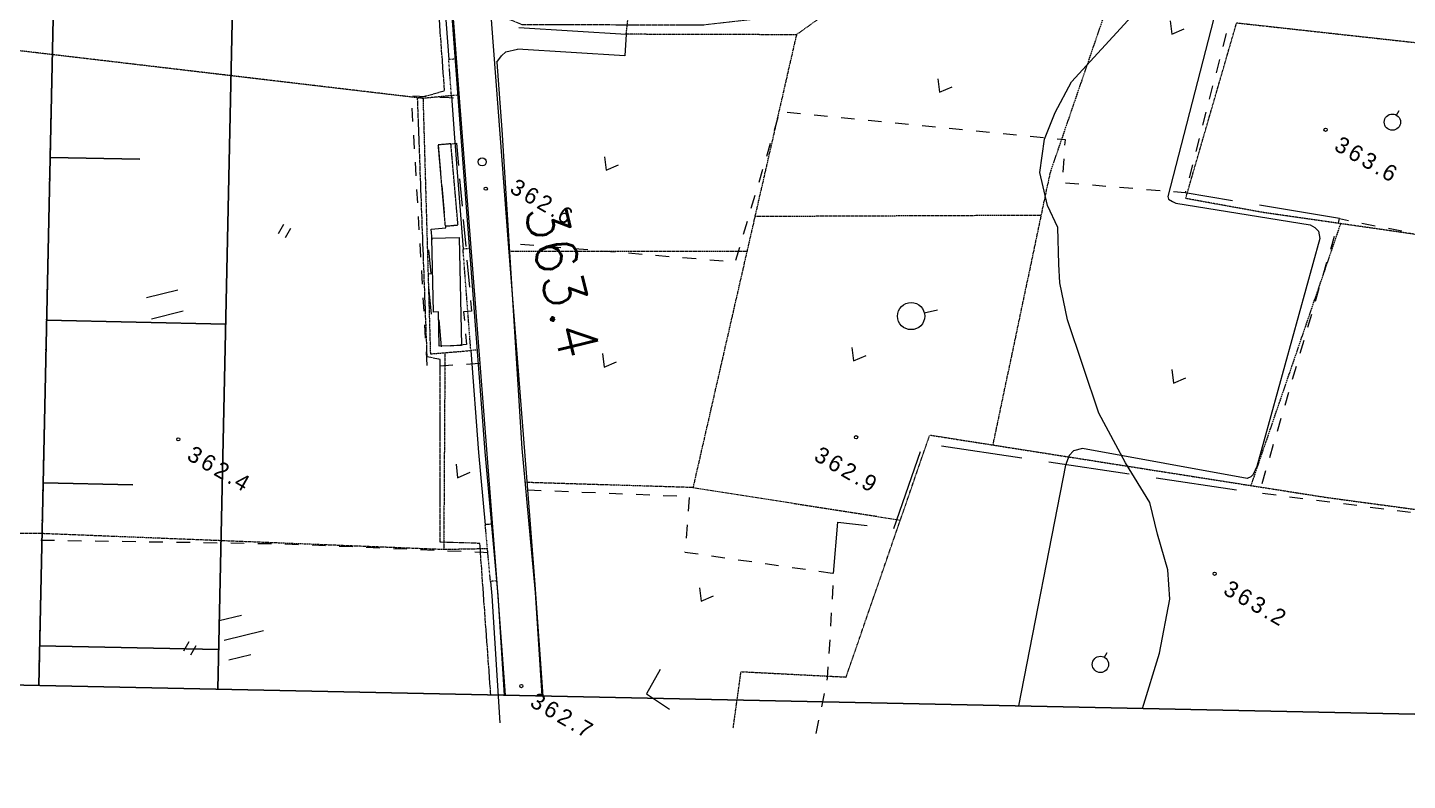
# Model space of a CAD drawing. Header units: millimetres. Extents: x 432273 to 1023813, y 170116 to 705940.
# Drawn here: x 578382 to 705516, y 196973 to 266337 of the extents above; entities that cross this region are included whole.
import ezdxf

# ---------------------------------------------------------------- set-up
doc = ezdxf.new("R2010")
doc.units = ezdxf.units.MM
doc.header["$LTSCALE"] = 100
for name, pattern in [('53003', [0.75, 0.5, -0.25]), ('55107', [1.25, 0.75, -0.5]), ('56301', [0.5, 0.25, -0.25]), ('56302', [2, 1.5, -0.5]), ('57103', [5.5, 5, -0.5]), ('SXF_一点短鎖線', [9.25, 6, -1.5, 0.25, -1.5])]:
    doc.linetypes.add(name, pattern=pattern)
doc.layers.get('Defpoints').update_dxf_attribs({"color": 153})
for name, color, linetype, lineweight in [('D-BGD', 7, 'Continuous', 13), ('D-BMK', 2, 'SXF_一点短鎖線', 13), ('D-BYP-STR2', 6, 'Continuous', 25), ('●予備設計_LP横断', 7, 'Continuous', 13)]:
    doc.layers.add(name, color=color, linetype=linetype, lineweight=lineweight)
doc.styles.add('BIGFONT', font='txt', dxfattribs={"height": 0.2, "bigfont": 'BIGFONT'})
doc.styles.add('Style-WORKING', font='WORKING.shx')

# ---------------------------------------------------------------- blocks, each defined once
blk = doc.blocks.new('M6313')
at = {"layer": '●予備設計_LP横断', "linetype": 'Continuous', "lineweight": 9, "flags": 128}
blk.add_lwpolyline([(-0.75, 0), (0, -1), (0.75, 0)], dxfattribs=at)
blk = doc.blocks.new('M6311')
at = {"layer": '●予備設計_LP横断', "linetype": 'Continuous', "lineweight": 9}
for p, q in [((-0.75, -1), (-0.75, 0)), ((0, -1), (0, 0))]:
    blk.add_line(p, q, dxfattribs=at)
blk = doc.blocks.new('M6319')
at = {"layer": '●予備設計_LP横断', "linetype": 'Continuous', "lineweight": 9}
blk.add_line((0, 0.5), (0, 1), dxfattribs=at)
blk.add_circle((0, -0.25), 0.75, dxfattribs=at)
blk = doc.blocks.new('M7312')
at = {"layer": '●予備設計_LP横断', "linetype": 'Continuous', "lineweight": 20}
blk.add_circle((0, 0), 0.15, dxfattribs=at)
blk = doc.blocks.new('21311212131313131')
at = {"layer": 'D-BGD', "linetype": 'Continuous'}
for p, q in [((2812442.1923, -1281742.1771, 364004.9803), (2812309.9664, -1282985.396, 364008.9803)), ((2786306.3615, -1284337.7975, 364320.9803), (2786524.0434, -1283107.1592, 364326.9803)), ((2812177.7404, -1284228.6148, 364012.9803), (2812045.5145, -1285471.8337, 364016.9803)), ((2785870.9977, -1286799.0739, 364308.9803), (2786088.6796, -1285568.4357, 364314.9803)), ((2811912.4114, -1286714.5724, 364020.9803), (2811780.6657, -1287956.9141, 364024.9803)), ((2785508.6469, -1288850.0053, 364299.9803), (2784428.2036, -1296267.2997, 364050.9803)), ((2788325.2138, -1289610.9727, 364271.9803), (2787118.764, -1289284.5483, 364283.9803)), ((2790738.5934, -1290262.9442, 364248.9803), (2789532.1437, -1289936.5199, 364259.9803)), ((2811648.4398, -1289200.1329, 364028.9803), (2811516.2139, -1290443.3518, 364032.9803)), ((2793151.9731, -1290914.9157, 364224.9803), (2791945.5234, -1290588.4914, 364236.9803)), ((2795565.833, -1291566.0101, 364200.9803), (2794358.9031, -1291240.4629, 364212.9803)), ((2797979.2127, -1292217.9816, 364176.9803), (2796772.2827, -1291892.4344, 364188.9803)), ((2800392.5924, -1292869.9531, 364153.9803), (2799185.6624, -1292544.4059, 364165.9803)), ((2811383.988, -1291686.5707, 364036.9803), (2811250.8849, -1292929.3093, 364040.9803)), ((2802805.972, -1293521.9246, 364129.9803), (2801599.0421, -1293196.3774, 364141.9803)), ((2805219.3517, -1294173.8961, 364105.9803), (2804012.4218, -1293848.3489, 364117.9803)), ((2811118.659, -1294172.5282, 364044.9803), (2810986.9133, -1295414.8699, 364048.9803)), ((2807632.7314, -1294825.8676, 364082.9803), (2806425.8015, -1294500.3204, 364093.9803)), ((2810046.1111, -1295477.8391, 364058.9803), (2808839.6613, -1295151.4148, 364070.9803)), ((2809740.0356, -1305258.2567, 364083.9803), (2810687.0736, -1297818.0928, 364056.9803)), ((2784067.6034, -1298739.8635, 363966.9803), (2783428.5837, -1303124.6196, 363819.9803)), ((2768657.757, -1299660.2338, 363911.9803), (2769874.2458, -1299945.4123, 363904.9803)), ((2771091.6118, -1300231.071, 363896.9803), (2772308.1006, -1300516.2495, 363889.9803)), ((2773525.4666, -1300801.9082, 363881.9803), (2774741.9554, -1301087.0868, 363873.9803)), ((2775959.3214, -1301372.7455, 363866.9803), (2777175.8102, -1301657.924, 363858.9803)), ((2778393.1762, -1301943.5827, 363851.9803), (2779610.5421, -1302229.2415, 363843.9803)), ((2780827.031, -1302514.42, 363835.9803), (2782044.3969, -1302800.0787, 363828.9803)), ((2783287.4455, -1305448.2761, 363825.9803), (2783212.3567, -1306695.413, 363828.9803)), ((2783136.7877, -1307943.4271, 363832.9803), (2783061.2187, -1309191.4412, 363835.9803)), ((2808476.4412, -1315177.9949, 364118.9803), (2809424.3563, -1307738.3113, 364092.9803)), ((2782985.6497, -1310439.4552, 363838.9803), (2782910.5609, -1311686.5922, 363842.9803)), ((2782834.9919, -1312934.6063, 363845.9803), (2782759.4229, -1314182.6203, 363848.9803)), ((2781769.5263, -1314410.2399, 363859.9803), (2780520.5327, -1314348.9552, 363871.9803)), ((2778631.3907, -1316275.448, 363895.9803), (2778533.9567, -1317521.7527, 363899.9803)), ((2807213.7239, -1325098.2134, 364153.9803), (2808160.7619, -1317658.0496, 364127.9803)), ((2778436.5227, -1318768.0574, 363903.9803), (2778338.2115, -1320013.882, 363906.9803)), ((2778240.7775, -1321260.1867, 363910.9803), (2778143.3435, -1322506.4914, 363914.9803)), ((2778045.9095, -1323752.7961, 363918.9803), (2777948.9557, -1324998.2237, 363922.9803)), ((2794988.2187, -1326926.1627), (2794668.035, -1325718.0074)), ((2777850.6446, -1326244.0482, 363925.9803), (2777753.2106, -1327490.3529, 363929.9803)), ((2814913.4449, -1329325.8682, 364079.9803), (2807777.673, -1327018.9544, 364151.9803)), ((2777655.7766, -1328736.6576, 363933.9803), (2777558.3426, -1329982.9623, 363937.9803)), ((2777460.9086, -1331229.2671, 363940.9803), (2777362.5974, -1332475.0916, 363944.9803)), ((2777265.1634, -1333721.3963, 363948.9803), (2777167.7294, -1334967.701, 363952.9803)), ((2818987.6536, -1336140.3362, 363523.9804), (2819139.0298, -1334899.6206, 363519.9804)), ((2820288.6218, -1334830.1066, 363507.9804), (2821537.7177, -1334876.6269, 363494.9804)), ((2822786.8137, -1334923.1471, 363481.9804), (2824035.9096, -1334969.6674, 363468.9804)), ((2825285.0056, -1335016.1877, 363455.9804), (2826534.1015, -1335062.7079, 363443.9804)), ((2830256.6318, -1335422.4233, 363419.9804), (2831484.9331, -1335654.7865, 363420.9804)), ((2832713.2345, -1335887.1496, 363420.9804), (2833941.5358, -1336119.5128, 363420.9804)), ((2777070.2954, -1336214.0057, 363956.9803), (2776972.8614, -1337460.3104, 363959.9803)), ((2818686.6556, -1338622.7277, 363530.9804), (2818837.1546, -1337381.5319, 363527.9804)), ((2776874.5502, -1338706.135, 363963.9803), (2776777.1162, -1339952.4397, 363967.9803)), ((2818386.1377, -1341104.242, 363537.9804), (2818536.6367, -1339863.0462, 363534.9804)), ((2777272.4993, -1340782.2496, 363964.9803), (2778477.9054, -1341112.6628, 363953.9803)), ((2779682.9146, -1341441.7186, 363941.9803), (2780888.3207, -1341772.1318, 363930.9803)), ((2782094.2071, -1342101.6678, 363919.9803), (2783299.6132, -1342432.081, 363908.9803)), ((2818084.2624, -1343586.1533, 363545.9804), (2818234.7615, -1342344.9575, 363541.9804)), ((2784505.4995, -1342761.617, 363896.9803), (2785710.9057, -1343092.0302, 363885.9803)), ((2786916.792, -1343421.5662, 363874.9803), (2788122.1981, -1343751.9794, 363863.9803)), ((2789328.0845, -1344081.5154, 363852.9803), (2790533.4906, -1344411.9286, 363840.9803)), ((2817783.7446, -1346067.6676, 363552.9804), (2817933.7634, -1344827.349, 363548.9804)), ((2790606.0522, -1345551.7886, 363824.9803), (2790529.606, -1346799.3225, 363807.9803)), ((2790452.6797, -1348047.7335, 363791.9803), (2790375.3563, -1349294.7872, 363774.9803)), ((2812458.7794, -1348239.4342, 363618.9803), (2813706.166, -1348307.8195, 363603.9803)), ((2814954.9099, -1348375.8078, 363589.9803), (2816203.1737, -1348444.6732, 363574.9803)), ((2812302.3841, -1350624.2808, 363611.9803), (2812327.4364, -1349374.8328, 363615.9803)), ((2790298.9102, -1350542.3211, 363757.9803), (2790221.5868, -1351789.3748, 363740.9803)), ((2812252.6766, -1353124.534, 363602.9803), (2812277.3319, -1351873.7287, 363606.9803)), ((2790144.6605, -1353037.7859, 363724.9803), (2790067.3372, -1354284.8396, 363707.9803)), ((2769484.5953, -1364829.433), (2769893.8164, -1354923.0751)), ((2769893.8164, -1354923.0751), (2771892.5005, -1355006.0153)), ((2771892.5005, -1355006.0153), (2771482.8825, -1364911.0159)), ((2812202.5722, -1355623.43, 363593.9803), (2812227.6244, -1354373.982, 363597.9803)), ((2789990.891, -1355532.3735, 363690.9803), (2789913.5677, -1356779.4272, 363673.9803)), ((2812152.4677, -1358122.3259, 363584.9803), (2812177.5199, -1356872.8779, 363589.9803)), ((2789836.6413, -1358027.8382, 363657.9803), (2789759.318, -1359274.8919, 363640.9803)), ((2812102.7602, -1360622.5792, 363576.9803), (2812127.8124, -1359373.1312, 363580.9803)), ((2789682.8718, -1360522.4258, 363623.9803), (2789605.5485, -1361769.4795, 363607.9803)), ((2789528.6221, -1363017.8906, 363590.9803), (2789451.2988, -1364264.9443, 363573.9803)), ((2790997.8651, -1369157.5884), (2793482.4939, -1368881.8119)), ((2817810.7847, -1370383.5279, 363273.9804), (2817837.1943, -1369133.6829, 363286.9804)), ((2783543.4983, -1369985.7952), (2786028.6073, -1369709.1415)), ((2787270.2431, -1369571.4517), (2789754.8719, -1369295.6752)), ((2800721.3808, -1370246.5011, 363289.9804), (2800822.1915, -1371493.0287, 363273.9804)), ((2782961.4329, -1371723.7802), (2780476.3239, -1372000.4339)), ((2786687.7808, -1371308.0793), (2784203.5489, -1371585.2132)), ((2799044.3784, -1371331.4948), (2796559.5831, -1371611.7404)), ((2817756.2112, -1372882.2574, 363245.9804), (2817783.4979, -1371632.8926, 363259.9804)), ((2795794.5541, -1373011.2962, 363312.9804), (2794548.9869, -1373110.3525, 363325.9804)), ((2798286.5657, -1372813.6637, 363286.9804), (2797040.9985, -1372912.72, 363299.9804)), ((2800779.0574, -1372615.154, 363260.9804), (2799532.1329, -1372714.6074, 363273.9804)), ((2775981.8009, -1374464.9301, 363513.9804), (2776012.1994, -1373216.1288, 363456.9804)), ((2780842.4014, -1374199.3256, 363468.9804), (2779595.957, -1374297.9017, 363481.9804)), ((2783334.8931, -1374000.8159, 363442.9804), (2782088.4488, -1374099.3921, 363455.9804)), ((2785826.9047, -1373803.1834, 363416.9804), (2784580.4604, -1373901.7596, 363429.9804)), ((2788318.9163, -1373605.551, 363390.9804), (2787072.4719, -1373704.1271, 363403.9804)), ((2790810.0507, -1373407.4383, 363364.9804), (2789564.4835, -1373506.4946, 363377.9804)), ((2793302.5425, -1373208.9287, 363338.9804), (2792056.9753, -1373307.985, 363351.9804)), ((2817701.1575, -1375381.864, 363218.9804), (2817728.4442, -1374132.4993, 363232.9804)), ((2778350.3898, -1374396.9581, 363494.9804), (2777104.8226, -1374496.0144, 363507.9804)), ((2817647.4611, -1377881.0737, 363191.9804), (2817673.8707, -1376631.2288, 363204.9804)), ((2817592.4074, -1380380.6803, 363163.9804), (2817620.1744, -1379130.4384, 363177.9804)), ((2817537.8339, -1382879.4098, 363136.9804), (2817565.1207, -1381630.0451, 363150.9804)), ((2817498.4371, -1387878.5715, 363114.9804), (2817491.7259, -1386628.8356, 363112.9804)), ((2826483.8625, -1390809.3015), (2825522.434, -1387184.3555)), ((2828297.2127, -1390329.0674), (2827758.8094, -1388299.187)), ((2817512.7367, -1390378.5235, 363120.9804), (2817505.1484, -1389128.3074, 363117.9804)), ((2824671.8697, -1391289.1386), (2824134.3436, -1389259.7384)), ((2817525.679, -1392878.8724, 363125.9804), (2817519.448, -1391628.2593, 363122.9804)), ((2817539.9786, -1395378.8244, 363130.9804), (2817533.2674, -1394129.0885, 363128.9804)), ((2795069.8949, -1398621.1456), (2794301.6126, -1395722.1158)), ((2797003.4862, -1398108.6927), (2796235.204, -1395209.663)), ((2817554.2782, -1397878.7763, 363136.9804), (2817546.6898, -1396628.5603, 363133.9804)), ((2817567.7006, -1400378.2481, 363141.9804), (2817560.9894, -1399128.5122, 363138.9804)), ((2817582.0002, -1402878.2001, 363146.9804), (2817575.289, -1401628.4642, 363144.9804)), ((2817595.8196, -1405379.0292, 363152.9804), (2817588.7114, -1404127.936, 363149.9804)), ((2817609.242, -1407878.501, 363157.9804), (2817602.5308, -1406628.7651, 363154.9804))]:
    blk.add_line(p, q, dxfattribs=at)
at = {"layer": 'D-BGD', "linetype": '56302'}
for p, q in [((2785967.7726, -1288754.7761), (2810265.5932, -1296518.0028)), ((2786411.0054, -1342714.8854), (2785751.3727, -1316326.7022)), ((2811523.8524, -1347904.3263), (2814114.7451, -1328733.5849)), ((2789675.1924, -1343389.1456), (2790118.7407, -1365257.348))]:
    blk.add_line(p, q, dxfattribs=at)
at = {"layer": 'D-BGD', "linetype": '55107'}
for p, q in [((2815278.7564, -1366368.4728), (2815346.9609, -1366964.4292)), ((2820557.0598, -1366374.8558), (2815346.9609, -1366964.4292)), ((2820490.2127, -1365778.5024), (2820557.0598, -1366374.8558)), ((2789938.1771, -1368940.0079), (2789996.4831, -1369537.3858)), ((2799324.4833, -1368629.0386), (2789996.4831, -1369537.3858)), ((2799266.1773, -1368031.6607), (2799324.4833, -1368629.0386)), ((2775831.0895, -1370304.5079), (2775888.5184, -1370901.4056)), ((2772506.3333, -1370619.7042), (2772563.2819, -1371217.479)), ((2775888.5184, -1370901.4056), (2772563.2819, -1371217.479))]:
    blk.add_line(p, q, dxfattribs=at)
at = {"layer": 'D-BGD', "linetype": 'Continuous', "elevation": 362999.9804, "flags": 128}
blk.add_lwpolyline([(2831012.6992, -1306062.0084), (2825891.3596, -1304616.1146), (2820880.9757, -1303772.5475), (2818200.1826, -1303992.2382), (2814925.4161, -1305019.9638), (2812016.8208, -1305780.7294), (2808421.0727, -1308109.0874), (2803899.6016, -1310660.2946), (2795352.4156, -1313734.6471), (2791973.3613, -1314486.3943), (2790228.0434, -1314629.9392), (2786870.3318, -1314784.5897), (2784874.3049, -1315783.8605), (2781818.6092, -1316553.0209), (2778750.1205, -1316187.68), (2776269.4795, -1315262.8992), (2773414.7681, -1313819.8277), (2766135.744, -1307380.516)], dxfattribs=at)
at = {"layer": 'D-BGD', "linetype": 'Continuous', "elevation": 363999.9803}
blk.add_lwpolyline([(2753866.9631, -1297669.2471), (2783794.8879, -1304704.5946), (2784034.4099, -1304641.9113), (2784236.0906, -1304273.5027), (2784386.6145, -1303956.8917), (2786123.8283, -1291558.0582), (2786359.1224, -1291128.2482), (2786717.2193, -1290765.665), (2787389.4306, -1290620.6413), (2808508.9899, -1296003.2677), (2809253.9378, -1296308.4765), (2809478.6715, -1296522.7072), (2809627.4067, -1296854.9388), (2807171.5789, -1312086.6847), (2807395.356, -1312927.4128), (2807860.0613, -1313307.214), (2808756.6236, -1313627.0199), (2831012.6992, -1317497.4481)], dxfattribs=at)
at = {"layer": 'D-BGD', "linetype": '57103', "elevation": 362499.9804, "flags": 128}
blk.add_lwpolyline([(2831012.6992, -1366123.2899), (2830752.2493, -1366154.4276), (2817077.7037, -1367428.5261), (2817043.5489, -1371085.3121), (2800207.9036, -1371440.6141), (2799994.1847, -1372636.9406), (2776188.712, -1374016.162), (2775439.0128, -1371543.4193), (2750086.3378, -1373935.0471), (2749572.1162, -1368612.2934), (2767724.0888, -1366786.2815), (2768644.8509, -1365982.6091), (2769194.4264, -1364557.7199), (2768875.4727, -1347803.535), (2768180.9353, -1342708.1207), (2767141.3526, -1336662.8374), (2766760.6333, -1335953.0506), (2765614.9821, -1335693.5474), (2765578.7913, -1333389.9845), (2761377.2342, -1332830.7341), (2760777.9461, -1332519.762), (2760481.3032, -1332097.4398), (2760516.7091, -1322603.2023), (2758749.5119, -1322493.0815), (2758466.5756, -1330186.2156), (2758152.2307, -1332053.6601), (2757870.1753, -1333054.1114), (2757191.6182, -1334114.532), (2753108.7077, -1336605.9936), (2747273.5243, -1337889.6673), (2736108.5192, -1338723.7808), (2734122.6662, -1340795.6972), (2733859.6043, -1342319.5634), (2733114.1858, -1362394.5626), (2732547.413, -1363577.7402), (2730579.1033, -1364613.8452), (2728910.9854, -1365316.0896), (2727762.4303, -1365333.7295), (2726331.575, -1365048.6227), (2723144.6224, -1363237.8438), (2718074.1264, -1357543.567), (2715066.4632, -1354139.1209), (2712397.3067, -1349612.362), (2711122.4889, -1346026.762), (2709341.0676, -1344255.7988), (2708332.7143, -1343765.3507), (2706833.3742, -1343120.1219), (2704825.2364, -1342485.9281), (2701800.0816, -1342278.8343), (2694854.1425, -1342240.7748), (2692826.5406, -1342645.9009), (2691223.2868, -1343204.6683), (2688215.924, -1343889.7043), (2684776.2259, -1344947.9842), (2681195.4155, -1347319.8608), (2675268.4675, -1350370.5202), (2671310.4414, -1354074.9467), (2666753.1492, -1357924.4284), (2665147.7632, -1359513.7633), (2663987.5612, -1360468.9789), (2662795.2159, -1361097.6478), (2660669.8069, -1361425.2898), (2659029.8529, -1360878.6497), (2658044.7735, -1360460.2246), (2656538.5731, -1359290.2426), (2655578.5144, -1357695.3147), (2653179.7939, -1353453.4072), (2649363.7171, -1350330.3297), (2646086.6108, -1346722.5185), (2644548.623, -1345829.2648), (2639246.993, -1342387.7168), (2637490.1438, -1340413.5979), (2636977.8488, -1339160.6959), (2637145.5554, -1337469.4847), (2640167.9302, -1320784.2484), (2642105.7601, -1312948.2295), (2643536.402, -1309766.3628), (2647372.6459, -1303287.6772), (2647820.7291, -1301434.164), (2647826.4349, -1300571.9985), (2647644.2049, -1299805.3166), (2647324.3789, -1299512.8079), (2646435.8067, -1299134.674), (2644191.5378, -1299217.1216), (2631308.7427, -1304850.946), (2626711.1803, -1305960.5309), (2625121.1633, -1304854.1084), (2624541.5889, -1303497.1127), (2623950.9738, -1301739.6198), (2627616.8881, -1279538.9036), (2634115.1534, -1252099.7936), (2634700.6786, -1249716.1609), (2635003.7256, -1248296.2668), (2634878.7255, -1247002.2959), (2633658.7892, -1246256.9347)], dxfattribs=at)
at = {"layer": 'D-BGD', "linetype": '56301', "flags": 128}
for points in [[(2789163.6651, -1262652.0498), (2785097.5386, -1295863.0527), (2783949.3413, -1303068.8303), (2767670.4527, -1298712.7529), (2770098.5603, -1271476.0485), (2752550.9758, -1267888.109), (2752898.6806, -1252796.2414)], [(2833625.1133, -1343738.4534), (2828391.8743, -1343122.8789), (2828404.9074, -1342688.8189), (2828683.5315, -1333429.1915), (2808301.3816, -1326859.897), (2806231.3622, -1326192.9669), (2811211.7378, -1289558.446), (2813527.9244, -1269136.0433)], [(2766768.7328, -1335433.3897), (2769613.6051, -1339243.4947), (2769893.8164, -1354923.0751), (2741302.173, -1352250.28)], [(2799574.2453, -1371007.0831), (2817686.371, -1370744.0736), (2817528.4318, -1366717.6393)], [(2775888.5184, -1370901.4056), (2776192.0255, -1373518.6392), (2799714.4968, -1372348.1645), (2799324.4833, -1368629.0386)], [(2776192.0255, -1373518.6392), (2771999.4508, -1416733.7984), (2786818.8735, -1417066.8813), (2786314.165, -1424069.7299), (2804293.7902, -1424132.0581), (2803828.4001, -1444690.9665)]]:
    blk.add_lwpolyline(points, dxfattribs=at)
at = {"layer": 'D-BGD', "linetype": 'Continuous', "extrusion": (0.008207, -0.006338, 0.999946), "elevation": 395309.8315}
blk.add_lwpolyline([(2782828.1493, -1286479.3989), (2782424.9429, -1286370.4008), (2782569.971, -1285551.4486)], dxfattribs=at)
at = {"layer": 'D-BGD', "linetype": 'Continuous', "extrusion": (0.006524, 0.002391, 0.999976), "elevation": 378854.84}
blk.add_lwpolyline([(2780827.9876, -1303994.9252), (2780995.6885, -1304034.2876), (2780930.1012, -1305109.9331)], dxfattribs=at)
at = {"layer": 'D-BGD', "linetype": '56302', "flags": 128}
for points in [[(2807026.9684, -1320343.48), (2804905.864, -1319942.7139), (2781818.0143, -1315583.6626), (2761016.0369, -1308931.6039), (2760485.0088, -1310957.4572)], [(2769613.6051, -1339243.4947), (2811523.8524, -1347904.3263), (2811373.2358, -1363387.9568)], [(2817650.8582, -1442197.057), (2816977.342, -1408070.6734), (2817686.371, -1370744.0736)]]:
    blk.add_lwpolyline(points, dxfattribs=at)
at = {"layer": 'D-BGD', "linetype": 'Continuous', "extrusion": (0.010442, 0.001795, 0.999944), "elevation": 390527.7345}
blk.add_lwpolyline([(2775320.6091, -1314992.0257), (2774837.6966, -1314968.2237), (2774777.4542, -1315732.1424)], dxfattribs=at)
at = {"layer": 'D-BGD', "linetype": 'Continuous', "extrusion": (0.121256, -0.008276, 0.992587), "elevation": 713712.8392}
blk.add_lwpolyline([(-1139712.4354, -2837797.502), (-1139760.5295, -2833025.3553), (-1137034.512, -2833107.6337)], dxfattribs=at)
at = {"layer": 'D-BGD', "linetype": 'Continuous', "extrusion": (0.013396, 0.070612, 0.997414), "elevation": 306096.5111}
blk.add_lwpolyline([(-3027074.0823, 808754.5778), (-3028085.4032, 808601.526), (-3028312.4626, 808601.526)], dxfattribs=at)
at = {"layer": 'D-BGD', "linetype": 'Continuous', "extrusion": (0.000206125, 0.003292, 0.999995), "elevation": 359699.7856}
blk.add_lwpolyline([(2817376.0414, -1349703.5353), (2817411.3135, -1349705.744), (2817557.3702, -1348499.7306)], dxfattribs=at)
at = {"layer": 'D-BGD', "linetype": 'Continuous'}
for points in [[(2828355.1818, -1350584.8638), (2830616.1502, -1351796.3814), (2831979.6476, -1349624.3125)], [(2794725.0069, -1368744.6023), (2795685.3496, -1368637.6084), (2795765.6431, -1369365.5871), (2796562.4307, -1369276.2207)], [(2797803.6695, -1369137.1735), (2798790.1158, -1369026.2291), (2798955.825, -1370524.8919)], [(2780308.337, -1370791.234), (2780258.0929, -1370349.8946), (2782300.9853, -1370123.0048)], [(2789206.9538, -1372399.8789), (2788214.9117, -1372516.8803), (2788059.7676, -1371155.1056), (2787929.8967, -1371169.5124)], [(2792334.5387, -1372740.5693), (2792294.8597, -1372436.1181), (2790115.7066, -1372680.7568)], [(2796044.1181, -1372330.5093), (2796044.4318, -1372334.1012), (2793564.5025, -1372615.8706)]]:
    blk.add_lwpolyline(points, dxfattribs=at)
at = {"layer": 'D-BGD', "linetype": 'Continuous', "flags": 128}
for points in [[(2808255.6049, -1363741.2987), (2821484.6796, -1362243.8535), (2831012.6992, -1361439.2398)], [(2772704.6889, -1366783.7587), (2778936.1034, -1366192.3927), (2808255.6049, -1363741.2987)], [(2772704.6889, -1366783.7587), (2772104.3628, -1366368.4749), (2771728.9101, -1365971.4117), (2771482.8825, -1364911.0159)], [(2831012.6992, -1364851.3285), (2821818.7, -1365627.9364), (2808638.1572, -1367120.0287)], [(2820557.0598, -1366374.8558), (2821878.3634, -1366224.9173), (2833560.1239, -1365238.2003)], [(2808638.1572, -1367120.0287), (2779296.8892, -1369975.321), (2761103.8369, -1371702.2989), (2743014.8016, -1373412.1171)], [(2799324.4833, -1368629.0386), (2808701.4124, -1367716.6959), (2815346.9609, -1366964.4292)], [(2775888.5184, -1370901.4056), (2779354.3181, -1370572.2187), (2789996.4831, -1369537.3858)], [(2739899.5879, -1374325.4011), (2743073.1076, -1374009.495), (2761159.9084, -1372299.5936), (2772563.2819, -1371217.479)]]:
    blk.add_lwpolyline(points, dxfattribs=at)
at = {"layer": 'D-BGD', "linetype": 'Continuous', "extrusion": (0.997141, -0.020287, 0.072793), "elevation": 2858130.5444}
blk.add_lwpolyline([(-1305639.8048, 155890.7808), (-1305018.0401, 155930.8872), (-1304390.9548, 155932.8926)], dxfattribs=at)
at = {"layer": 'D-BGD', "linetype": 'Continuous', "extrusion": (0.999717, -0.022404, 0.007979), "elevation": 2850612.5933}
blk.add_lwpolyline([(-1304406.8728, 340567.023), (-1303596.879, 340576.0233), (-1303168.3894, 340677.0265)], dxfattribs=at)
at = {"layer": 'D-BGD', "linetype": 'Continuous', "extrusion": (0.996041, 0.079698, 0.039365), "elevation": 2694728.6591}
blk.add_lwpolyline([(-1586781.4383, 257590.6346), (-1587646.7476, 257430.5105), (-1588016.4636, 257425.5067)], dxfattribs=at)
at = {"layer": 'D-BGD', "linetype": 'Continuous', "flags": 128}
blk.add_lwpolyline([(2798973.112, -1371538.7292), (2795833.6275, -1371673.7607), (2795853.677, -1372132.7716), (2789058.7075, -1372427.027), (2788950.3276, -1369917.7533), (2798884.3845, -1369487.1091)], close=True, dxfattribs=at)
at = {"layer": 'D-BGD', "linetype": 'Continuous', "extrusion": (0.971631, -0.013025, 0.236143), "elevation": 2800971.9546}
blk.add_lwpolyline([(-1334635.834, -306706.231), (-1333787.4549, -306746.3661), (-1333386.6842, -306754.5989)], dxfattribs=at)
at = {"layer": 'D-BGD', "linetype": 'Continuous', "extrusion": (-0.549653, 0.002925, 0.835388), "elevation": -1249352.5975}
blk.add_lwpolyline([(1370364.7738, 2559405.8132), (1370322.7143, 2559405.8132), (1369114.806, 2559429.4642)], dxfattribs=at)
at = {"layer": 'D-BGD', "linetype": 'Continuous'}
for points in [[(2831012.6992, -1361294.8218, 363456.4943), (2820369.5018, -1362302.566, 363569.9803), (2812055.3704, -1363120.6812, 363529.9804), (2789390.2628, -1365351.0485, 363409.9804), (2769222.7558, -1367329.8412, 363309.9804), (2741105.6808, -1369710.7039, 362919.9804), (2735891.8294, -1370196.7595, 362989.9804), (2716128.7742, -1371769.9431, 363019.9804), (2709168.0284, -1372177.5132, 363129.9804), (2699275.3856, -1371880.6839, 363009.9804), (2694283.8286, -1371565.0007, 363079.9804), (2687833.4925, -1370644.534, 363179.9804), (2680506.5095, -1369950.982, 362819.9804)], [(2679889.128, -1373910.9489, 362819.9804), (2687274.8245, -1374830.4495, 362929.9804), (2693871.5236, -1375546.0311, 363079.9804), (2699081.7305, -1375878.8079, 363009.9804), (2709220.1704, -1376184.7915, 363129.9804), (2716405.2002, -1375763.1983, 363019.9804), (2719197.2581, -1375536.0158, 363019.9804), (2736231.3213, -1374178.9378, 362989.9804), (2741476.2896, -1373698.5162, 362919.9804), (2752855.6143, -1372529.134, 363079.9804), (2769571.7846, -1370815.6234, 363309.9804), (2776080.3751, -1370171.9271, 363339.9804), (2800515.1049, -1367770.2785, 363469.9804), (2817902.4631, -1366059.3889, 363549.9804), (2820696.1854, -1365787.516, 363569.9803), (2831012.6992, -1364812.4569, 363460.6676)]]:
    blk.add_polyline3d(points, dxfattribs=at)
for centre, radius in [((2795308.945, -1328134.9325), 1249.9499), ((2781927.3721, -1367946.2087, 363369.9804), 375)]:
    blk.add_circle(centre, radius, dxfattribs=at)
at = {"layer": 'D-BGD', "linetype": '53003'}
blk.add_3dface([(2787782.2836, -1370050.1285), (2780321.0019, -1370859.7293), (2780449.5163, -1372047.3205), (2787911.6753, -1371238.1999)], dxfattribs=at)
at = {"layer": 'D-BMK'}
blk.add_lwpolyline([(2589189.5631, -1230709.1702), (2589872.5778, -1263509.1193, -0.0787115282), (2585621.508, -1294509.7547), (2564331.8799, -1364983.0527, 0.4549504243), (2585573.9279, -1398823.3893), (2633953.1706, -1406448.3262, 0.0389360191), (2649456.1269, -1407667.6426), (2831012.6992, -1407786.7943)], format="xyb", dxfattribs=at)
at = {"layer": 'D-BYP-STR2'}
for p, q in [((2797341.245, -1407764.6964), (2797352.0801, -1391254.7)), ((2827341.2385, -1407784.3848), (2827352.0737, -1391274.3883)), ((2782341.2482, -1407754.8522), (2782346.6658, -1399499.854)), ((2812341.2417, -1407774.5406), (2812346.6593, -1399519.5424))]:
    blk.add_line(p, q, dxfattribs=at)
at = {"layer": 'D-BYP-STR2', "flags": 128}
for points in [[(2589189.5631, -1230709.1702), (2589872.5778, -1263509.1193, -0.0787115282), (2585621.508, -1294509.7547), (2564331.8799, -1364983.0527, 0.4549504243), (2585573.9279, -1398823.3893), (2633953.1706, -1406448.3262, 0.0389360191), (2649456.1269, -1407667.6426), (2831012.6992, -1407786.7943)], [(2594735.5442, -1321431.3572), (2580136.4499, -1369757.5336, 0.4549504243), (2588144.3012, -1382514.702), (2636523.5438, -1390139.6389, 0.0389360191), (2649466.9621, -1391157.6462), (2831012.6992, -1391276.7907)]]:
    blk.add_lwpolyline(points, format="xyb", dxfattribs=at)
at = {"layer": 'Defpoints'}
blk.add_lwpolyline([(2358657.0594, -1541785.2211), (2831012.6992, -1541785.2211), (2831012.6992, -987785.2211), (2358657.0594, -987785.2211)], close=True, dxfattribs=at)
at = {"layer": 'D-BGD', "linetype": 'Continuous', "lineweight": 9, "xscale": 1000, "yscale": 1000, "zscale": 1000, "rotation": 61.30205960440028}
for name, p in [('M6319', (2776301.3777, -1284055.4379)), ('M6313', (2800094.3437, -1303355.4263)), ('M6313', (2767973.3848, -1304189.814)), ('M6319', (2826811.3294, -1309907.4859)), ('M6313', (2773746.5597, -1325458.8483)), ('M6313', (2798664.3961, -1332868.3514)), ('M6313', (2821107.0325, -1346452.7911)), ('M6313', (2799713.2943, -1355834.0506)), ('M6313', (2781571.7353, -1356034.2057)), ('M6313', (2810186.5112, -1369116.8141)), ('M6311', (2788397.674, -1385428.9803)), ('M6311', (2827018.7476, -1393366.2337))]:
    blk.add_blockref(name, p, dxfattribs=at)
at = {"layer": 'D-BGD', "linetype": 'Continuous', "lineweight": 20, "xscale": 1000, "yscale": 1000, "zscale": 1000, "rotation": 61.30205960440028}
for p in [(2777347.408, -1290309.2981, 363619.9803), (2818463.7525, -1299678.9762, 363197.9804), (2806573.2082, -1332971.8079, 362862.9804), (2830139.5579, -1363331.4538, 362693.9804), (2784387.9904, -1367558.1045, 362642.9804), (2808064.9622, -1395404.1024, 362409.9804)]:
    blk.add_blockref('M7312', p, dxfattribs=at)
at = {"layer": 'D-BGD', "linetype": 'Continuous', "style": 'BIGFONT'}
blk.add_text('363.4', height=3749.9998, rotation=14.862356431, dxfattribs=at).set_placement((2786208.8447, -1363992.4746))
at = {"layer": 'D-BGD', "linetype": 'Continuous', "char_height": 1499.999919, "attachment_point": 7, "rotation": 61.302059604, "line_spacing_factor": 0.722892, "style": 'Style-WORKING'}
for s, insert in [('\\T1.287;363.6', (2779160.6701, -1289591.8879, 363619.9803)), ('\\T1.284;363.2', (2820277.0147, -1298961.566, 363197.9804)), ('\\T1.287;362.9', (2808734.2074, -1336923.117)), ('\\T1.284;362.7', (2831952.8201, -1362614.0436, 362693.9804)), ('\\T1.287;362.6', (2784652.0032, -1365455.1748)), ('\\T1.281;362.4', (2809878.2243, -1394686.6922, 362409.9804))]:
    blk.add_mtext(s, dxfattribs=dict(at, insert=insert))

msp = doc.modelspace()

# ---------------------------------------------------------------- block references
at = {"layer": 'D-BGD', "linetype": '56301', "rotation": 268.807065034117}
msp.add_blockref('21311212131313131', (2045832.1, 3006806.9, 354000), dxfattribs=at)

doc.saveas('drawing.dxf')
